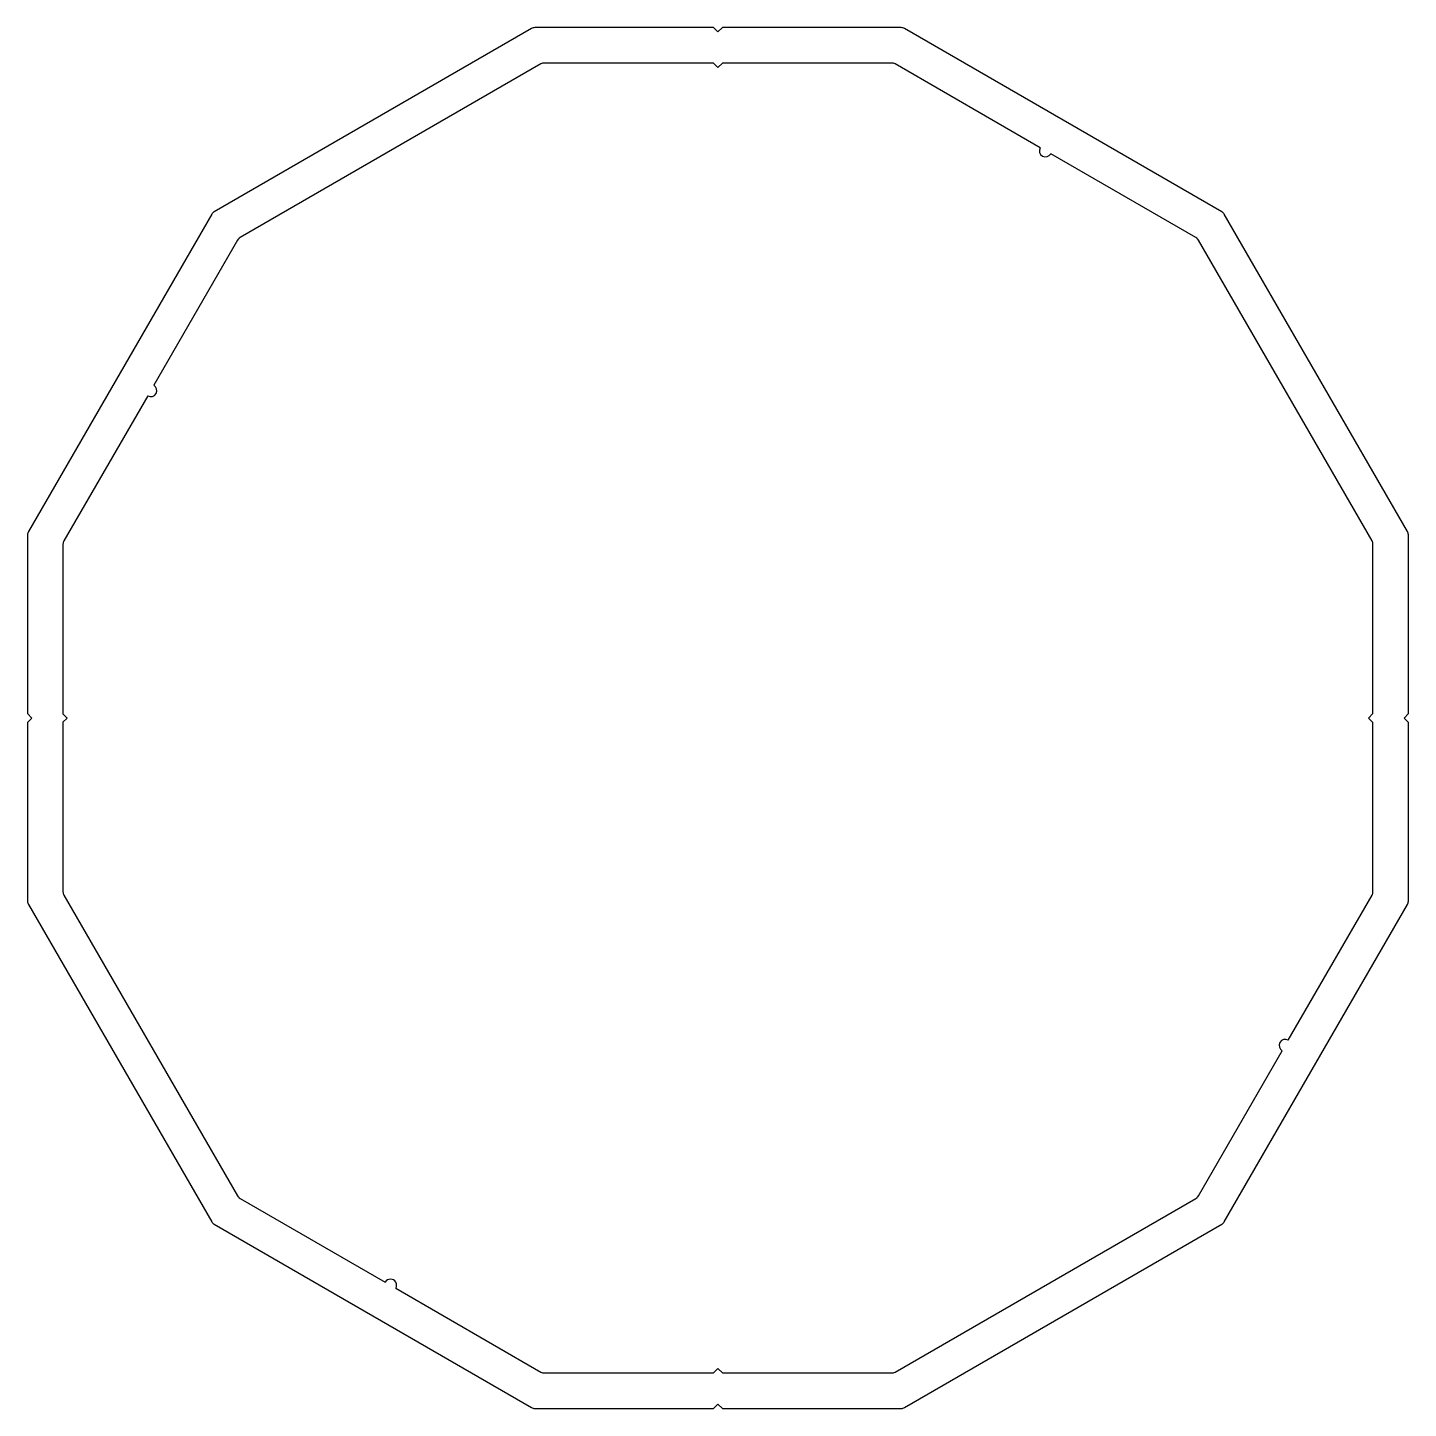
# Model space of a CAD drawing. Extents: x -39.8 to 39.4, y 19.3 to 98.5.
import ezdxf

# ---------------------------------------------------------------- set-up
doc = ezdxf.new("R2010")
doc.units = 0
doc.layers.get('0').update_dxf_attribs({"linetype": 'CONTINUOUS'})

msp = doc.modelspace()

# ---------------------------------------------------------------- linework, layer by layer
for p, q in [((-10.895, 98.438), (-29.097, 87.929)), ((-0.446, 98.489), (-10.705, 98.489)), ((-0.196, 98.239), (-0.446, 98.489)), ((0.054, 98.489), (-0.196, 98.239)), ((10.313, 98.489), (0.054, 98.489)), ((28.705, 87.929), (10.503, 98.438)), ((-10.351, 96.408), (-27.611, 86.443)), ((-0.446, 96.459), (-10.161, 96.459)), ((-0.196, 96.209), (-0.446, 96.459)), ((0.054, 96.459), (-0.196, 96.209)), ((9.769, 96.459), (0.054, 96.459)), ((18.286, 91.601), (9.959, 96.408)), ((27.219, 86.443), (18.892, 91.251)), ((-29.236, 87.79), (-39.745, 69.588)), ((39.353, 69.588), (28.845, 87.79)), ((-27.75, 86.304), (-32.557, 77.977)), ((37.323, 69.044), (27.358, 86.304)), ((-32.907, 77.371), (-37.715, 69.044)), ((-39.796, 69.398), (-39.796, 59.139)), ((39.404, 59.139), (39.404, 69.398)), ((-37.766, 68.854), (-37.766, 59.134)), ((37.374, 59.139), (37.374, 68.854)), ((-39.796, 59.139), (-39.546, 58.889)), ((-39.546, 58.889), (-39.796, 58.639)), ((-39.796, 58.639), (-39.796, 48.38)), ((-37.766, 59.134), (-37.521, 58.889)), ((-37.521, 58.889), (-37.766, 58.644)), ((-37.766, 58.644), (-37.766, 48.924)), ((37.124, 58.889), (37.374, 59.139)), ((37.374, 58.639), (37.124, 58.889)), ((37.374, 48.924), (37.374, 58.639)), ((39.154, 58.889), (39.404, 59.139)), ((39.404, 58.639), (39.154, 58.889)), ((39.404, 48.38), (39.404, 58.639)), ((-37.715, 48.734), (-27.75, 31.474)), ((32.516, 40.407), (37.323, 48.734)), ((-39.745, 48.19), (-29.236, 29.988)), ((28.845, 29.988), (39.353, 48.19)), ((27.358, 31.474), (32.166, 39.801)), ((-27.611, 31.335), (-19.284, 26.528)), ((9.959, 21.37), (27.219, 31.335)), ((-29.097, 29.849), (-10.895, 19.34)), ((10.503, 19.34), (28.705, 29.849)), ((-18.678, 26.178), (-10.351, 21.37)), ((-0.446, 21.319), (-0.196, 21.569)), ((-0.196, 21.569), (0.054, 21.319)), ((-10.161, 21.319), (-0.446, 21.319)), ((0.054, 21.319), (9.769, 21.319)), ((-10.705, 19.289), (-0.446, 19.289)), ((-0.446, 19.289), (-0.196, 19.539)), ((-0.196, 19.539), (0.054, 19.289)), ((0.054, 19.289), (10.313, 19.289))]:
    msp.add_line(p, q)
for centre, radius, start, end in [((-10.705, 98.109), 0.38, 90, 120), ((10.313, 98.109), 0.38, 60, 90), ((-10.161, 96.079), 0.38, 90, 120), ((9.769, 96.079), 0.38, 60, 90), ((18.589, 91.426), 0.35, 150, 330), ((-28.907, 87.6), 0.38, 120, 150), ((28.515, 87.6), 0.38, 30, 60), ((-27.421, 86.114), 0.38, 120, 150), ((27.029, 86.114), 0.38, 30, 60), ((-32.732, 77.674), 0.35, 240, 60), ((-39.416, 69.398), 0.38, 150, 180), ((-37.386, 68.854), 0.38, 150, 180), ((36.994, 68.854), 0.38, 0, 30), ((39.024, 69.398), 0.38, 360, 30), ((-39.416, 48.38), 0.38, 180, 210), ((-37.386, 48.924), 0.38, 180, 210), ((36.994, 48.924), 0.38, 330, 360), ((39.024, 48.38), 0.38, 330, 0), ((32.341, 40.104), 0.35, 60, 240), ((-27.421, 31.664), 0.38, 210, 240), ((27.029, 31.664), 0.38, 300, 330), ((-28.907, 30.178), 0.38, 210, 240), ((28.515, 30.178), 0.38, 300, 330), ((-18.981, 26.353), 0.35, 330, 150), ((-10.161, 21.699), 0.38, 240, 270), ((9.769, 21.699), 0.38, 270, 300), ((-10.705, 19.669), 0.38, 240, 270), ((10.313, 19.669), 0.38, 270, 300)]:
    msp.add_arc(centre, radius, start, end)

doc.saveas('drawing.dxf')
